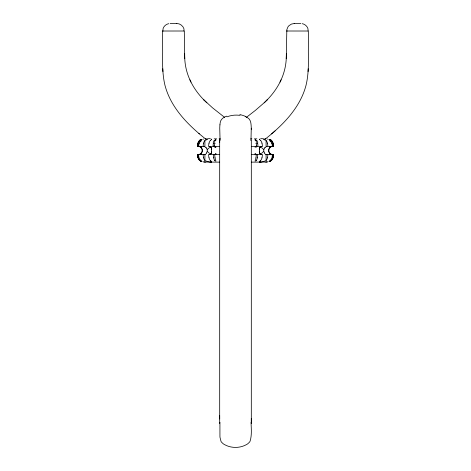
<?xml version="1.0" encoding="UTF-8"?>
<svg xmlns="http://www.w3.org/2000/svg" width="471" height="471" viewBox="0 0 471 471"><rect width="100%" height="100%" fill="white"/><g stroke="black" fill="none" stroke-linecap="round" stroke-linejoin="round"><path stroke-width="0.71" d="M199.863 140.988L200.004 140.281L202.194 139.357M199.863 146.257L199.863 146.634A2.844 2.844 0 0 0 198.65 146.351A3.056 2.926 -0.9 0 1 200.699 147.282M270.419 161.041L271.119 160.611L271.137 159.993M271.137 154.724L271.137 154.347A2.844 2.844 0 0 0 272.35 154.629A3.003 2.879 -1.3 0 1 270.572 153.94M219.68 142.542L219.692 140.034M251.308 421.798L251.32 418.389M286.468 53.594L286.244 58.704L286.833 29.649L287.934 26.924L288.906 25.734L291.443 24.074L294.192 23.55M211.561 151.179L211.561 151.179A2.638 2.579 -88.9 0 0 211.556 149.802L211.626 148.677A4.051 1.807 -61 0 0 211.632 148.453M259.368 152.527A4.051 1.807 -61 0 1 259.356 152.321L259.439 151.179A2.638 2.579 88.9 0 1 259.444 149.802L259.45 149.466M256.259 154.706L251.402 154.629M256.259 154.782L256.053 157.355A8.295 3.138 -89 0 1 255.93 157.797M213.275 146.357L213.298 145.892M257.725 154.629L257.49 157.355M214.758 145.892L214.735 146.357L219.598 146.357M215.936 153.834L215.865 154.147M255.064 147.182L255.135 146.84M264.879 139.392C282.624 125.386 299.903 108.153 305.92 85.722C308.269 76.408 308.446 66.729 308.499 57.185C307.846 47.6 309.447 37.727 307.828 28.266C306.868 25.923 304.719 24.151 302.235 23.674M211.55 151.497L211.626 152.304M308.075 71.61L308.24 68.754M203.131 146.357L203.166 145.892A13.871 9.82 90 0 1 203.46 143.62L203.59 143.137M267.869 154.629L267.834 155.089A13.871 9.82 90 0 1 267.54 157.361L267.41 157.844M286.25 58.651C285.455 75.86 276.907 90.968 264.178 102.802L267.563 99.475L267.169 99.864M211.561 149.802L211.591 149.366M219.933 124.844L219.892 125.38A74.883 72.069 33.5 0 0 219.745 128.159L220.034 139.192M197.702 146.357L197.743 145.892M198.491 146.357L198.532 145.892M211.52 151.874L211.32 153.075M259.48 149.107L259.68 147.906A4.198 2.673 71.2 0 1 259.862 147.576M272.509 154.629L272.073 157.355A8.248 7.012 -88.7 0 1 271.955 157.856L270.642 160.169M273.298 154.629L272.856 157.355A8.301 7.683 87.5 0 1 272.727 157.856L271.732 159.704L270.631 160.693M273.551 154.724L266.927 154.629A3.379 2.39 90 0 1 266.103 154.417L266.097 160.476L263.489 161.624M273.539 154.859L273.127 157.355A14.477 14.477 0 0 0 273.492 155.242L273.533 154.935M259.391 148.394L259.656 147.664M214.947 143.631L215.017 143.137M213.51 143.631L213.593 143.137M255.983 157.844L255.07 161.129L256.006 160.823A4.221 3.191 43.4 0 0 256.171 160.682L256.465 160.346M207.246 149.843A2.638 0.465 -90 0 0 207.246 151.138L207.163 151.427A4.127 3.968 -85.4 0 1 207.052 151.85L206.392 153.057M257.407 157.844L256.589 160.169M263.854 149.501L263.795 149.743A2.608 2.602 -17 0 0 263.613 149.442L261.623 147.664L259.739 147.576M209.03 143.137L208.912 143.626A13.871 9.82 90 0 0 208.618 145.892L208.571 146.357L213.958 146.357M261.97 157.844L262.088 157.355A13.871 9.82 90 0 0 262.382 155.089L262.429 154.629L257.042 154.629M198.927 143.631L199.074 143.137M207.511 139.357L204.903 140.505L204.897 146.563A3.379 2.39 90 0 0 204.073 146.357L197.437 146.357L197.502 145.739A14.477 14.477 0 0 1 197.861 143.626L198.026 143.137A6.011 6.011 0 0 1 199.516 140.605M198.144 143.631L198.297 143.137M271.484 160.381A6.011 6.011 0 0 0 272.939 157.832L273.092 157.479A8.843 8.819 -80.2 0 1 272.974 157.844L271.431 160.364M255.07 139.852L255.529 139.869M207.211 151.185A2.608 2.602 -17 0 0 207.387 151.538L209.377 153.316L211.261 153.405M280.01 82.113L281.087 79.799M201.482 152.728L200.74 153.734A3.415 3.279 1.8 0 1 200.458 153.97M269.771 147.829L270.26 147.252A3.415 3.297 6 0 1 270.436 147.076M269.647 148.018L270.26 147.246M211.385 153.269L211.609 152.586A4.051 1.766 61.9 0 0 211.585 152.263M264.608 147.929L263.966 149.142A4.127 3.933 -84.1 0 0 263.866 149.507M269.818 147.764L270.295 147.217M255.111 153.575L256.012 154.17M201.435 153.834L201.076 154.17M269.565 147.146L269.924 146.811M201.57 139.81L201.093 140.158M211.55 139.434L210.337 140.511M259.45 161.547L260.663 160.47M200.705 153.764L201.335 152.987L200.74 153.734A3.056 3.009 25 0 1 198.65 154.7M270.478 160.346L270.095 160.682A4.221 1.896 -57.8 0 1 269.912 160.794L269.43 161.206L270.378 160.841A4.186 3.756 -4.8 0 0 270.642 160.711M215.324 153.87L215.889 153.575M264.59 102.395L255.341 110.414L246.386 117.373M271.626 133.888L275.088 130.879M271.29 160.481L270.931 160.741M269.712 147.288L269.724 147.276A1.961 0.365 -36.1 0 1 269.842 147.158L270.372 146.84M199.869 140.382L199.58 140.611A5.952 5.793 -66.7 0 0 198.138 143.166M271.155 160.587L270.748 160.858A4.263 3.474 -45.3 0 1 270.478 161.053L269.595 161.388M201.093 153.834L200.628 154.147M200.622 140.14L200.946 139.987M200.534 139.969L200.887 139.799M270.166 161.159L268.806 161.624M215.471 139.869L215.93 139.852M201.023 139.74L201.405 139.593M226.704 116.16C223.542 117.173 220.287 119.457 220.134 123.084A31.274 30.156 30.5 0 0 219.951 124.85M201.276 139.852L201.57 139.775M168.765 23.674C166.281 24.151 164.132 25.923 163.172 28.266C161.553 37.727 163.154 47.6 162.501 57.185C162.554 66.729 162.73 76.408 165.08 85.722C171.085 108.147 188.394 125.398 206.121 139.392M205.197 138.939L206.639 138.892M265.88 162.048L251.308 162.136M162.972 31.015L162.642 31.015L184.296 31.009L184.756 58.704L184.532 53.594M308.087 31.021L286.721 31.009L287.045 31.015M183.961 31.015C185.015 27.712 180.658 23.226 176.808 23.55M170.131 23.55L176.808 23.55M294.192 23.55L300.869 23.55M214.146 138.845L216.648 138.845M219.156 138.845L220.316 138.845M250.684 138.845L251.844 138.845M254.352 138.845L256.854 138.845M251.402 146.357L256.265 146.357M257.042 146.357L262.429 146.357M213.958 154.629L208.571 154.629L208.606 155.089A13.871 9.82 -90 0 0 208.9 157.361L209.03 157.844M219.598 154.629L214.735 154.629L214.947 157.355A8.295 3.138 89 0 0 215.07 157.797M219.692 162.136L205.12 162.048M269.43 139.775L269.724 139.852M264.69 138.898L265.88 138.939M201.547 147.452L201.276 147.276A1.961 0.365 36.1 0 0 201.158 147.158L200.628 146.84M263.489 139.357L266.097 140.505L266.103 146.563A3.379 2.39 -90 0 1 266.927 146.357L273.563 146.357L273.498 145.739A14.471 14.466 86 0 0 273.145 143.626M207.511 161.624L204.903 160.476L204.897 154.417A3.379 2.39 -90 0 1 204.073 154.629L197.437 154.629L198.45 158.868L200.581 161.041M239.633 114.842L240.469 115.006M268.806 139.357L271.449 140.635A5.952 5.793 66.7 0 1 272.862 143.166M202.194 161.624L200.581 161.035A4.263 3.474 45.3 0 1 200.24 160.894M201.405 161.388L200.534 161.011M245.22 116.525L245.827 116.79M270.054 139.987L270.378 140.14M270.213 139.846L270.419 139.946M259.739 153.405L261.623 153.316L263.613 151.538A2.608 2.602 59 0 0 263.784 151.185A2.638 0.465 90 0 0 263.754 149.843M270.713 140.105L270.566 140.022A4.369 4.227 -38.6 0 1 271.208 140.541M270.372 154.147L269.907 153.834M200.369 160.693L199.062 159.422L198.297 157.844A8.301 7.683 -87.5 0 1 198.12 157.361L197.702 154.629M211.261 147.576L209.377 147.664L207.387 149.442A2.608 2.602 59 0 0 207.216 149.796L207.169 149.572A4.127 3.933 84.1 0 0 207.022 149.148L206.392 147.929M269.907 140.158L269.441 139.828M199.686 160.464L199.863 159.993M224.614 117.373L212.539 107.835L203.437 99.475L206.822 102.802L206.41 102.395M269.924 154.17L269.565 153.834M201.076 146.811L201.435 147.146M214.988 146.811L215.547 147.317M198.839 133.428L199.374 133.888M200.522 160.346L200.905 160.682A4.221 1.896 57.8 0 0 201.088 160.794L201.588 161.2L200.622 160.841A4.186 3.756 4.8 0 1 200.358 160.711M270.542 153.97A3.415 3.279 -1.8 0 1 270.266 153.729L269.765 153.146L270.295 153.764M200.705 147.217L201.376 148.059M200.564 147.076A3.415 3.297 -6 0 1 200.746 147.246L201.482 148.253M200.74 147.252L201.182 147.764M260.663 140.511L259.45 139.434M210.337 160.47L211.55 161.547M270.171 153.646L269.518 152.728M203.831 99.864C192.68 88.43 185.521 74.483 184.75 58.651M200.358 160.169L199.074 157.844A8.248 7.012 88.7 0 1 198.897 157.367L198.491 154.629M259.615 153.269L259.386 152.51M211.344 147.664L211.614 148.471M214.535 160.346L214.829 160.682A4.221 3.191 -43.4 0 0 215 160.823L215.93 161.129L215.017 157.844M264.608 153.057L263.966 151.845A4.127 3.968 85.4 0 1 263.837 151.485L263.784 151.185M214.411 160.169L213.593 157.844M189.913 79.799L190.99 82.113M255.135 154.147L255.064 153.834M215.865 146.84L215.936 147.182M272.703 143.137L272.856 143.631M271.926 143.137L272.073 143.631M273.127 143.626A14.471 14.448 83.5 0 1 273.48 145.745A14.477 14.477 0 0 0 273.139 143.626L272.986 143.166A6.011 6.011 0 0 0 271.484 140.605M199.516 160.381A6.011 6.011 0 0 1 198.061 157.832A8.843 8.819 81.4 0 1 197.908 157.479L197.873 157.355A14.477 14.477 0 0 1 197.508 155.242L197.455 154.782M259.68 153.075L259.48 151.874M267.41 143.137L267.528 143.626A13.871 9.82 -90 0 1 267.828 145.892L267.852 146.104M261.97 143.137L262.088 143.626A13.871 9.82 -90 0 1 262.382 145.892L262.406 146.045M203.59 157.844L203.472 157.355A13.871 9.82 -90 0 1 203.172 155.089L203.131 154.647M257.407 143.137L257.49 143.631M255.983 143.137L256.053 143.631M213.51 157.355L213.275 154.629M273.257 145.892L273.298 146.357M272.468 145.892L272.509 146.357M211.52 149.107L211.32 147.906A4.198 2.673 -71.2 0 0 211.138 147.576M259.439 149.802L259.374 148.677M162.76 68.754L162.925 71.61M259.45 151.497L259.439 151.179M256.242 145.892L256.259 146.222M251.267 128.2L251.014 138.739A32.87 31.722 -30.3 0 1 250.784 140.464M219.68 415.41L219.692 418.966M271.131 140.382L271.137 140.988M271.137 146.257L271.137 146.634A2.844 2.844 0 0 1 272.35 146.351A3.056 2.926 0.9 0 0 270.301 147.282M199.863 154.724L199.863 154.347A2.844 2.844 0 0 1 198.65 154.629A3.003 2.879 1.3 0 0 200.428 153.94M251.32 139.911L251.308 423.576M219.68 139.958L219.692 423.529M203.619 138.969A3.845 0.659 -20.3 0 1 203.307 139.192M200.758 153.817A2.961 2.732 -23 0 1 199.898 154.423M207.099 138.91A3.691 1.16 -8.3 0 1 210.384 138.715M211.479 139.08A3.691 1.16 -8.3 0 1 211.673 139.351M209.053 143.149A5.888 4.168 90 0 1 210.201 140.605M204.755 160.375A5.888 4.168 -90 0 1 203.613 157.832M205.939 154.029A3.232 1.884 -61.5 0 1 204.856 154.7M259.327 139.351A3.691 1.16 8.3 0 1 259.521 139.08M260.616 138.715A3.691 1.16 8.3 0 1 263.901 138.91M260.799 140.605A5.888 4.168 -90 0 1 261.947 143.149M267.387 157.832A5.888 4.168 90 0 1 266.245 160.375M266.144 154.7A3.232 1.884 61.5 0 1 265.061 154.029M267.693 139.192A3.845 0.659 20.3 0 1 267.381 138.969M271.102 154.423A2.961 2.732 23 0 1 270.242 153.817M197.997 143.131A5.952 5.946 -85.9 0 1 199.474 140.564M199.516 140.24A4.363 4.127 -57.9 0 1 200.328 139.74M200.958 139.663A1.908 0.512 -29 0 1 201.347 139.516M200.811 139.952A1.919 0.324 -26.6 0 1 201.07 139.84M199.951 140.841A4.363 3.397 -43.4 0 1 200.558 140.417M197.873 143.626A14.471 14.448 -83.5 0 0 197.52 145.745A14.471 14.466 -86 0 1 197.855 143.626M198.526 143.213A5.935 5.434 89.1 0 1 199.81 140.841M199.792 140.541A4.369 4.227 38.6 0 1 200.446 140.046M200.893 139.922A1.825 0.854 -20.6 0 1 201.258 139.775M200.728 141.412A4.427 1.902 -56.7 0 1 201.082 141.053M199.404 143.278A6.011 4.48 -80.1 0 1 200.534 141.047M198.668 145.91A13.482 11.563 -89.1 0 1 199.027 143.661M214.482 142.53A5.94 2.396 -89.6 0 1 215.406 139.952M215.765 140.293A4.369 0.677 -78.6 0 1 215.765 140.417M215.889 139.869A1.825 0.571 -29.3 0 1 215.83 140.017M215.306 140.034A1.855 0.907 -5.6 0 1 215.553 139.916M214.464 140.57A4.422 3.338 40.9 0 1 214.929 140.246M213.21 142.931A6.011 3.951 81.2 0 1 214.181 140.446M213.092 145.851A13.482 6.93 89.4 0 1 213.304 143.514M255.594 139.952A5.94 2.396 89.6 0 1 256.518 142.53M255.235 140.417A4.369 0.677 78.6 0 1 255.235 140.293M255.17 140.017A1.825 0.571 29.3 0 1 255.111 139.869M255.447 139.916A1.855 0.907 5.6 0 1 255.694 140.034M256.071 140.246A4.422 3.338 -40.9 0 1 256.536 140.57M256.819 140.446A6.011 3.951 -81.2 0 1 257.79 142.931M257.696 143.514A13.482 6.93 -89.4 0 1 257.908 145.851M271.19 140.841A5.935 5.434 -89.1 0 1 272.474 143.213M269.742 139.775A1.825 0.854 20.6 0 1 270.107 139.922M269.918 141.053A4.427 1.902 56.7 0 1 270.272 141.412M270.466 141.047A6.011 4.48 80.1 0 1 271.596 143.278M271.973 143.661A13.482 11.563 89.1 0 1 272.332 145.91M271.526 140.564A5.952 5.946 85.9 0 1 273.003 143.131M270.672 139.74A4.363 4.127 57.9 0 1 271.484 140.24M269.653 139.516A1.908 0.512 29 0 1 270.042 139.663M269.93 139.84A1.919 0.324 26.6 0 1 270.189 139.952M270.442 140.417A4.363 3.397 43.4 0 1 271.049 140.841M200.74 153.605A3.05 2.679 -25.8 0 1 199.822 154.264M201.6 148.182A4.522 4.386 68.3 0 1 201.67 152.84M199.904 146.552A3.05 2.861 20.7 0 1 200.87 147.27M199.828 146.705A2.961 2.567 26.2 0 1 200.646 147.27M201.588 148.018A4.516 4.398 -64.7 0 1 201.517 152.922M210.331 154.423A3.379 2.39 -90 0 1 209.518 154.629M211.214 153.593A3.338 2.414 40 0 1 210.29 154.358M211.379 153.128A4.198 2.785 67.8 0 1 211.232 153.505M211.609 151.568A4.145 1.289 87.9 0 1 211.579 151.945M204.95 146.917A3.232 1.384 52.9 0 1 205.75 147.594M206.051 147.606A4.21 2.985 67.6 0 1 206.345 147.982M261.482 154.629A3.379 2.39 90 0 1 260.669 154.423M260.71 154.358A3.338 2.414 -40 0 1 259.786 153.593M259.768 153.505A4.198 2.785 -67.8 0 1 259.621 153.128M259.421 151.945A4.145 1.289 -87.9 0 1 259.391 151.568M265.25 147.594A3.232 1.384 -52.9 0 1 266.05 146.917M264.655 147.982A4.21 2.985 -67.6 0 1 264.949 147.606M271.178 154.264A3.05 2.679 25.8 0 1 270.26 153.605M269.33 152.84A4.522 4.386 -68.3 0 1 269.4 148.182M270.13 147.27A3.05 2.861 -20.7 0 1 271.096 146.552M270.354 147.27A2.961 2.567 -26.2 0 1 271.172 146.705M269.483 152.922A4.516 4.398 64.7 0 1 269.412 148.018M198.65 146.298A3.003 2.956 -23.6 0 1 200.564 147.076M198.927 146.269A3.432 3.109 62 0 1 200.581 146.669M199.657 146.499A3.397 2.744 -46.9 0 1 200.958 146.752M200.993 154.205A3.397 2.82 68.8 0 1 199.692 154.7M200.393 154.005A3.432 2.791 -45.2 0 1 198.95 154.47M215.3 146.357A3.432 1.289 -77.5 0 1 215.706 147.052M214.022 146.593A3.403 1.466 63.4 0 1 214.876 147.193M214.935 154.464A3.403 1.772 -76.3 0 1 213.952 154.671M215.93 154.411A3.432 1.419 63.1 0 1 215.235 154.4M255.294 147.052A3.432 1.289 77.5 0 1 255.7 146.357M256.124 147.193A3.403 1.466 -63.4 0 1 256.978 146.593M257.048 154.671A3.403 1.772 76.3 0 1 256.065 154.464M255.765 154.4A3.432 1.419 -63.1 0 1 255.07 154.411M270.419 146.669A3.432 3.109 -62 0 1 272.073 146.269M270.042 146.752A3.397 2.744 46.9 0 1 271.343 146.499M271.308 154.7A3.397 2.82 -68.8 0 1 270.007 154.205M272.05 154.47A3.432 2.791 45.2 0 1 270.607 154.005M270.436 147.076A3.003 2.956 23.6 0 1 272.35 146.298M272.35 154.7A3.056 3.009 -25 0 1 270.26 153.74M210.337 161.423A3.691 0.506 18.6 0 1 211.238 162.336A3.691 0.506 18.6 0 1 207.658 161.465M203.301 161.788A3.845 0.659 20.4 0 1 203.613 162.012M210.201 160.375A5.888 4.168 -90 0 1 209.053 157.832M203.613 143.149A5.888 4.168 90 0 1 204.755 140.605M261.947 157.832A5.888 4.168 90 0 1 260.799 160.375M263.342 161.465A3.691 0.506 -18.6 0 1 259.762 162.336A3.691 0.506 -18.6 0 1 260.663 161.423M266.245 140.605A5.888 4.168 -90 0 1 267.387 143.149M267.387 162.012A3.845 0.659 -20.4 0 1 267.699 161.788M200.546 160.988A4.263 3.391 44.3 0 1 200.269 160.829M198.026 157.844A8.843 8.819 80.2 0 1 197.914 157.479M197.879 145.904A13.647 12.27 89.9 0 1 198.238 143.655M200.499 160.399A4.351 3.073 76.3 0 1 200.328 160.228M214.505 145.833A13.641 5.964 -89.9 0 1 214.705 143.472M213.64 157.809A8.242 4.333 -89.2 0 1 213.557 157.326M214.558 160.311A4.351 2.991 -76.7 0 1 214.44 160.134M256.295 143.472A13.641 5.964 89.9 0 1 256.495 145.833M257.443 157.326A8.242 4.333 89.2 0 1 257.36 157.809M256.56 160.134A4.351 2.991 76.7 0 1 256.442 160.311M272.762 143.655A13.647 12.27 -89.9 0 1 273.121 145.904M270.672 160.228A4.351 3.073 -76.3 0 1 270.501 160.399M273.092 157.479A8.843 8.819 -81.4 0 1 272.98 157.844M270.731 160.829A4.263 3.391 -44.3 0 1 270.454 160.988M211.467 149.177A4.145 1.166 -88.5 0 1 211.485 149.519M210.99 147.547A3.338 2.337 -60.9 0 0 210.349 146.54A3.379 2.39 90 0 0 209.518 146.357M206.439 153.104A4.21 3.114 -69.1 0 1 206.127 153.493M259.415 148.718A4.051 1.766 61.9 0 1 259.427 148.436M259.515 149.519A4.145 1.166 88.5 0 1 259.533 149.177M260.01 147.547A3.338 2.337 60.9 0 1 260.651 146.54A3.379 2.39 -90 0 1 261.482 146.357M264.873 153.493A4.21 3.114 69.1 0 1 264.561 153.104M251.025 422.399A37.168 37.168 0 0 1 251.078 423.076C251.284 429.063 251.891 435.322 250.113 441.115A5.817 5.817 0 0 1 249.418 442.228L247.864 443.7A12.334 12.334 0 0 1 246.386 444.648C239.698 448.345 231.249 448.333 224.567 444.624A12.358 12.358 0 0 1 223.095 443.67L221.547 442.192A5.611 5.611 0 0 1 221.011 441.362L220.039 437.547A45.41 45.41 0 0 1 219.939 436.517L219.922 423.029A37.18 37.18 0 0 1 219.981 422.346M220.128 140.376A28.996 28.113 24.6 0 1 219.986 139.192M227.028 116.814A22.537 19.682 -3.2 0 1 239.551 115.307M240.534 114.771A26.559 24.05 0.5 0 1 245.326 116.331M245.844 116.755A14.106 13.518 -15.2 0 1 247.628 117.744C250.961 119.616 251.067 123.738 251.22 127.088A78.439 75.513 -33.2 0 1 251.314 129.307M267.028 161.942L265.803 162.048L266.975 161.947M205.197 162.048L204.025 161.947L205.197 162.048"/></g></svg>
